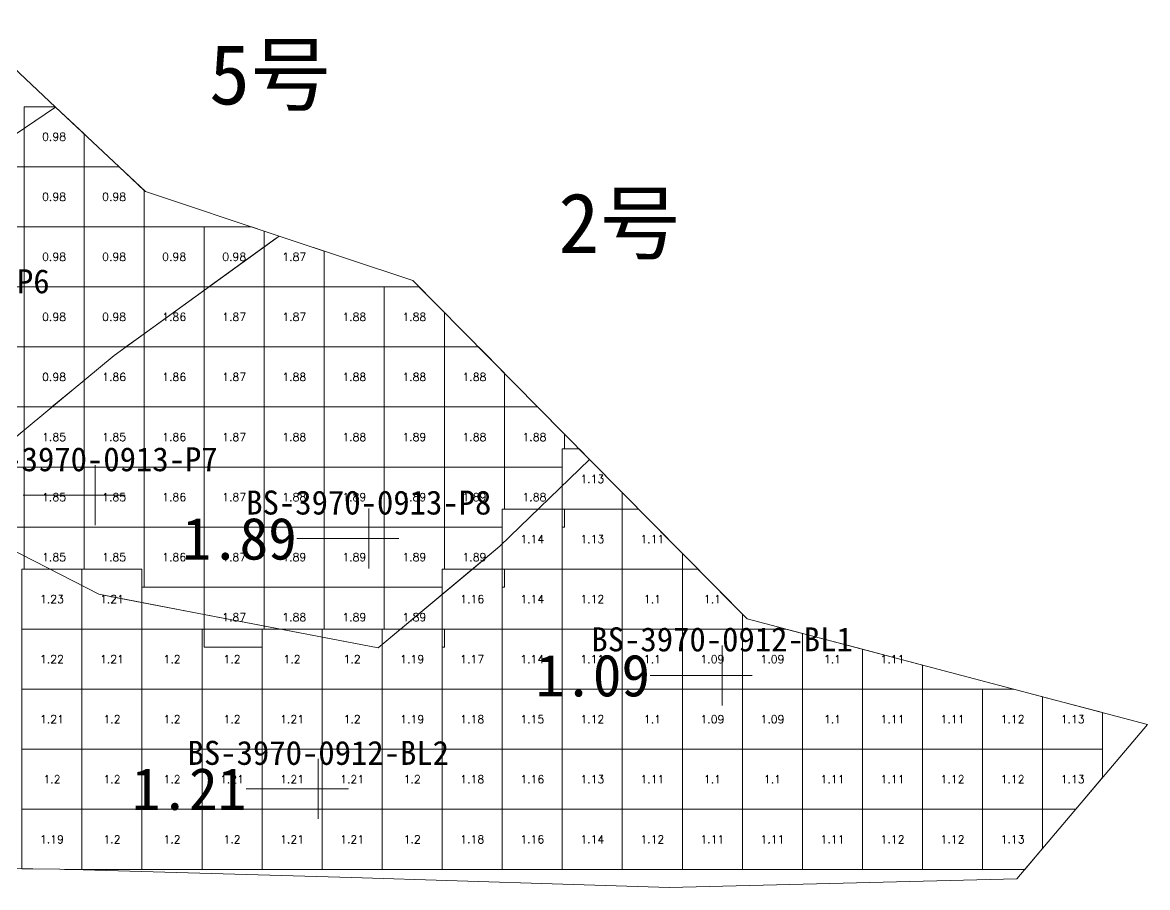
# Model space of a CAD drawing. Header units: inches. Extents: x 469900.4 to 469951.7, y 4349715 to 4349738.6.
# Drawn here: x 469932.95 to 469951.69, y 4349715.66 to 4349730.06 of the extents above; entities that cross this region are included whole.
import ezdxf
from ezdxf.enums import TextEntityAlignment as Align

# ---------------------------------------------------------------- set-up
doc = ezdxf.new("R2010")
doc.units = ezdxf.units.IN
doc.header["$MEASUREMENT"] = 0
for name, color, linetype, lineweight in [('0.500-1.000', 7, 'Continuous', 0), ('1.000-1.500', 7, 'Continuous', 0), ('1.500-3.000', 7, 'Continuous', 0), ('孔口文字', 7, 'Continuous', 0), ('点', 7, 'Continuous', 0), ('爆区方格网', 7, 'Continuous', 0), ('线条', 7, 'Continuous', 0), ('钻孔', 7, 'Continuous', 0)]:
    doc.layers.add(name, color=color, linetype=linetype, lineweight=lineweight)
doc.styles.add('3dmine_textStyle_1', font='txt.shx', dxfattribs={"height": 1, "bigfont": 'gbcbig.shx'})
doc.styles.add('3dmine_textStyle_2', font='宋体.ttf', dxfattribs={"height": 1})
doc.styles.add('3dmine_textStyle_3', font='simsunb.ttf', dxfattribs={"height": 1})

msp = doc.modelspace()

# ---------------------------------------------------------------- hatches: boundary and pattern name
at = {"layer": '钻孔', "linetype": 'Continuous', "lineweight": 0, "true_color": 0xff0000, "extrusion": (0, 1, 0)}
for points in [[(-469935.159, 3959.615), (-469934.159, 3959.615), (-469934.159, 3972.615), (-469935.159, 3972.615)], [(-469939.717, 3959.878), (-469938.717, 3959.878), (-469938.717, 3972.878), (-469939.717, 3972.878)]]:
    msp.add_hatch(color=1, dxfattribs=at).paths.add_polyline_path(points, flags=0)
at = {"layer": '钻孔', "linetype": 'Continuous', "lineweight": 0, "true_color": 0x0000ff, "extrusion": (0, 1, 0)}
for points in [[(-469945.601, 3960.085), (-469944.601, 3960.085), (-469944.601, 3972.085), (-469945.601, 3972.085)], [(-469938.876, 3960.126), (-469937.876, 3960.126), (-469937.876, 3972.126), (-469938.876, 3972.126)]]:
    msp.add_hatch(color=5, dxfattribs=at).paths.add_polyline_path(points, flags=0)

# ---------------------------------------------------------------- linework, layer by layer
at = {"layer": '0.500-1.000', "color": 4, "linetype": 'Continuous', "lineweight": 0, "true_color": 0x00ffff}
msp.add_lwpolyline([(469934.995, 4349727.245), (469937.222, 4349726.504), (469934.476, 4349724.515), (469931.409, 4349721.977), (469928.515, 4349725.272), (469933.498, 4349728.652), (469934.995, 4349727.245)], dxfattribs=at)
at = {"layer": '1.000-1.500', "color": 5, "linetype": 'Continuous', "lineweight": 0, "true_color": 0x0000ff}
for points in [[(469932.001, 4349730.059), (469933.498, 4349728.652), (469930.242, 4349726.444)], [(469931.409, 4349721.977), (469934.22, 4349720.54), (469934.555, 4349720.475), (469938.87, 4349719.645), (469940.469, 4349720.981), (469940.899, 4349721.341), (469942.395, 4349722.782), (469945.018, 4349720.128), (469951.686, 4349718.372), (469949.512, 4349715.803), (469943.724, 4349715.656), (469941.95, 4349715.712), (469938.431, 4349715.822), (469933.569, 4349715.96), (469932.674, 4349715.972)]]:
    msp.add_lwpolyline(points, dxfattribs=at)
at = {"layer": '1.500-3.000', "color": 1, "linetype": 'Continuous', "lineweight": 0, "true_color": 0xff0000}
msp.add_lwpolyline([(469939.448, 4349725.763), (469942.395, 4349722.782), (469940.899, 4349721.341), (469938.87, 4349719.645), (469936.175, 4349720.164), (469934.22, 4349720.54), (469931.409, 4349721.977), (469934.476, 4349724.515), (469937.172, 4349726.468), (469937.222, 4349726.504), (469939.448, 4349725.763)], dxfattribs=at)
at = {"layer": '点', "color": 138, "linetype": 'Continuous', "lineweight": 0, "true_color": 0x004c4c}
for points, elevation in [([(469934.159, 4349721.687), (469934.159, 4349722.687)], 3972.615), ([(469934.659, 4349722.187), (469933.659, 4349722.187)], 3972.615), ([(469938.717, 4349720.966), (469938.717, 4349721.966)], 3972.878), ([(469939.217, 4349721.466), (469938.217, 4349721.466)], 3972.878), ([(469944.601, 4349718.688), (469944.601, 4349719.688)], 3972.085), ([(469945.101, 4349719.188), (469944.101, 4349719.188)], 3972.085), ([(469937.876, 4349716.798), (469937.876, 4349717.798)], 3972.126), ([(469938.376, 4349717.298), (469937.376, 4349717.298)], 3972.126)]:
    msp.add_lwpolyline(points, dxfattribs=dict(at, elevation=elevation))
at = {"layer": '爆区方格网', "color": 4, "linetype": 'Continuous', "lineweight": 0, "true_color": 0x00ffff, "elevation": 3972.304}
for points in [[(469933.498, 4349728.652), (469933.975, 4349728.204), (469933.975, 4349727.657), (469932.975, 4349727.657), (469932.975, 4349728.657), (469933.492, 4349728.657), (469933.498, 4349728.652)], [(469932.975, 4349726.657), (469931.975, 4349726.657), (469931.975, 4349727.657), (469932.975, 4349727.657), (469932.975, 4349726.657)], [(469933.975, 4349726.657), (469932.975, 4349726.657), (469932.975, 4349727.657), (469933.975, 4349727.657), (469933.975, 4349726.657)], [(469934.975, 4349727.264), (469934.975, 4349726.657), (469933.975, 4349726.657), (469933.975, 4349727.657), (469934.557, 4349727.657), (469934.975, 4349727.264)], [(469932.975, 4349725.657), (469931.975, 4349725.657), (469931.975, 4349726.657), (469932.975, 4349726.657), (469932.975, 4349725.657)], [(469933.975, 4349725.657), (469932.975, 4349725.657), (469932.975, 4349726.657), (469933.975, 4349726.657), (469933.975, 4349725.657)], [(469934.975, 4349725.657), (469933.975, 4349725.657), (469933.975, 4349726.657), (469934.975, 4349726.657), (469934.975, 4349725.657)], [(469935.975, 4349725.657), (469934.975, 4349725.657), (469934.975, 4349726.657), (469935.975, 4349726.657), (469935.975, 4349725.657)], [(469936.975, 4349726.586), (469936.975, 4349726.325), (469936.053, 4349725.657), (469935.975, 4349725.657), (469935.975, 4349726.657), (469936.761, 4349726.657), (469936.975, 4349726.586)], [(469932.975, 4349724.657), (469931.975, 4349724.657), (469931.975, 4349725.657), (469932.975, 4349725.657), (469932.975, 4349724.657)], [(469933.975, 4349724.657), (469932.975, 4349724.657), (469932.975, 4349725.657), (469933.975, 4349725.657), (469933.975, 4349724.657)], [(469934.975, 4349724.876), (469934.672, 4349724.657), (469933.975, 4349724.657), (469933.975, 4349725.657), (469934.975, 4349725.657), (469934.975, 4349724.876)], [(469932.975, 4349723.657), (469931.975, 4349723.657), (469931.975, 4349724.657), (469932.975, 4349724.657), (469932.975, 4349723.657)], [(469933.975, 4349724.1), (469933.44, 4349723.657), (469932.975, 4349723.657), (469932.975, 4349724.657), (469933.975, 4349724.657), (469933.975, 4349724.1)], [(469932.975, 4349723.273), (469932.232, 4349722.657), (469931.975, 4349722.657), (469931.975, 4349723.657), (469932.975, 4349723.657), (469932.975, 4349723.273)]]:
    msp.add_lwpolyline(points, dxfattribs=at)
at = {"layer": '爆区方格网', "color": 1, "linetype": 'Continuous', "lineweight": 0, "true_color": 0xff0000, "elevation": 3972.878}
for points in [[(469937.222, 4349726.504), (469937.975, 4349726.253), (469937.975, 4349725.657), (469936.975, 4349725.657), (469936.975, 4349726.325), (469936.975, 4349726.325), (469936.975, 4349726.325), (469936.975, 4349726.586), (469936.975, 4349726.586), (469937.222, 4349726.504)], [(469935.975, 4349724.657), (469934.975, 4349724.657), (469934.975, 4349724.876), (469934.975, 4349724.876), (469934.975, 4349724.876), (469934.975, 4349725.657), (469935.975, 4349725.657), (469935.975, 4349724.657)], [(469936.975, 4349724.657), (469935.975, 4349724.657), (469935.975, 4349725.657), (469936.975, 4349725.657), (469936.975, 4349724.657)], [(469937.975, 4349724.657), (469936.975, 4349724.657), (469936.975, 4349725.657), (469937.975, 4349725.657), (469937.975, 4349724.657)], [(469938.975, 4349724.657), (469937.975, 4349724.657), (469937.975, 4349725.657), (469938.975, 4349725.657), (469938.975, 4349724.657)], [(469939.975, 4349725.23), (469939.975, 4349724.657), (469938.975, 4349724.657), (469938.975, 4349725.657), (469939.552, 4349725.657), (469939.975, 4349725.23)], [(469934.975, 4349723.657), (469933.975, 4349723.657), (469933.975, 4349724.657), (469934.975, 4349724.657), (469934.975, 4349723.657)], [(469935.975, 4349723.657), (469934.975, 4349723.657), (469934.975, 4349724.657), (469935.975, 4349724.657), (469935.975, 4349723.657)], [(469936.975, 4349723.657), (469935.975, 4349723.657), (469935.975, 4349724.657), (469936.975, 4349724.657), (469936.975, 4349723.657)], [(469937.975, 4349723.657), (469936.975, 4349723.657), (469936.975, 4349724.657), (469937.975, 4349724.657), (469937.975, 4349723.657)], [(469938.975, 4349723.657), (469937.975, 4349723.657), (469937.975, 4349724.657), (469938.975, 4349724.657), (469938.975, 4349723.657)], [(469939.975, 4349723.657), (469938.975, 4349723.657), (469938.975, 4349724.657), (469939.975, 4349724.657), (469939.975, 4349723.657)], [(469940.975, 4349724.218), (469940.975, 4349723.657), (469939.975, 4349723.657), (469939.975, 4349724.657), (469940.541, 4349724.657), (469940.975, 4349724.218)], [(469933.975, 4349722.657), (469932.975, 4349722.657), (469932.975, 4349723.273), (469932.975, 4349723.273), (469932.975, 4349723.273), (469932.975, 4349723.657), (469933.975, 4349723.657), (469933.975, 4349722.657)], [(469934.975, 4349722.657), (469933.975, 4349722.657), (469933.975, 4349723.657), (469934.975, 4349723.657), (469934.975, 4349722.657)], [(469935.975, 4349722.657), (469934.975, 4349722.657), (469934.975, 4349723.657), (469935.975, 4349723.657), (469935.975, 4349722.657)], [(469936.975, 4349722.657), (469935.975, 4349722.657), (469935.975, 4349723.657), (469936.975, 4349723.657), (469936.975, 4349722.657)], [(469937.975, 4349722.657), (469936.975, 4349722.657), (469936.975, 4349723.657), (469937.975, 4349723.657), (469937.975, 4349722.657)], [(469938.975, 4349722.657), (469937.975, 4349722.657), (469937.975, 4349723.657), (469938.975, 4349723.657), (469938.975, 4349722.657)], [(469939.975, 4349722.657), (469938.975, 4349722.657), (469938.975, 4349723.657), (469939.975, 4349723.657), (469939.975, 4349722.657)], [(469940.975, 4349722.657), (469939.975, 4349722.657), (469939.975, 4349723.657), (469940.975, 4349723.657), (469940.975, 4349722.657)], [(469941.975, 4349723.206), (469941.975, 4349722.958), (469941.939, 4349722.958), (469941.939, 4349722.657), (469940.975, 4349722.657), (469940.975, 4349723.657), (469941.529, 4349723.657), (469941.975, 4349723.206)], [(469932.975, 4349721.657), (469931.975, 4349721.657), (469931.975, 4349722.657), (469932.975, 4349722.657), (469932.975, 4349721.657)], [(469933.975, 4349721.657), (469932.975, 4349721.657), (469932.975, 4349722.657), (469933.975, 4349722.657), (469933.975, 4349721.657)], [(469934.975, 4349721.657), (469933.975, 4349721.657), (469933.975, 4349722.657), (469934.975, 4349722.657), (469934.975, 4349721.657)], [(469935.975, 4349721.657), (469934.975, 4349721.657), (469934.975, 4349722.657), (469935.975, 4349722.657), (469935.975, 4349721.657)], [(469936.975, 4349721.657), (469935.975, 4349721.657), (469935.975, 4349722.657), (469936.975, 4349722.657), (469936.975, 4349721.657)], [(469937.975, 4349721.657), (469936.975, 4349721.657), (469936.975, 4349722.657), (469937.975, 4349722.657), (469937.975, 4349721.657)], [(469938.975, 4349721.657), (469937.975, 4349721.657), (469937.975, 4349722.657), (469938.975, 4349722.657), (469938.975, 4349721.657)], [(469939.975, 4349721.657), (469938.975, 4349721.657), (469938.975, 4349722.657), (469939.975, 4349722.657), (469939.975, 4349721.657)], [(469940.975, 4349721.958), (469940.939, 4349721.958), (469940.939, 4349721.657), (469939.975, 4349721.657), (469939.975, 4349722.657), (469940.975, 4349722.657), (469940.975, 4349721.958)], [(469941.939, 4349721.958), (469941.975, 4349721.958), (469941.975, 4349721.657), (469941.939, 4349721.657), (469941.939, 4349721.958), (469940.975, 4349721.958), (469940.975, 4349722.657), (469941.939, 4349722.657), (469941.939, 4349721.958)], [(469933.975, 4349720.958), (469932.975, 4349720.958), (469932.975, 4349721.657), (469933.975, 4349721.657), (469933.975, 4349720.958)], [(469934.975, 4349720.657), (469934.939, 4349720.657), (469934.939, 4349720.958), (469933.975, 4349720.958), (469933.975, 4349721.657), (469934.975, 4349721.657), (469934.975, 4349720.657)], [(469935.975, 4349720.657), (469934.975, 4349720.657), (469934.975, 4349721.657), (469935.975, 4349721.657), (469935.975, 4349720.657)], [(469936.975, 4349720.657), (469935.975, 4349720.657), (469935.975, 4349721.657), (469936.975, 4349721.657), (469936.975, 4349720.657)], [(469937.975, 4349720.657), (469936.975, 4349720.657), (469936.975, 4349721.657), (469937.975, 4349721.657), (469937.975, 4349720.657)], [(469938.975, 4349720.657), (469937.975, 4349720.657), (469937.975, 4349721.657), (469938.975, 4349721.657), (469938.975, 4349720.657)], [(469939.975, 4349720.958), (469939.939, 4349720.958), (469939.939, 4349720.657), (469938.975, 4349720.657), (469938.975, 4349721.657), (469939.975, 4349721.657), (469939.975, 4349720.958)], [(469940.939, 4349720.958), (469940.975, 4349720.958), (469940.975, 4349720.657), (469940.939, 4349720.657), (469940.939, 4349720.958), (469939.975, 4349720.958), (469939.975, 4349721.657), (469940.939, 4349721.657), (469940.939, 4349720.958)], [(469936.975, 4349719.958), (469936.939, 4349719.958), (469936.939, 4349719.657), (469935.975, 4349719.657), (469935.975, 4349720.657), (469936.975, 4349720.657), (469936.975, 4349719.958)], [(469937.975, 4349719.958), (469936.975, 4349719.958), (469936.975, 4349720.657), (469937.975, 4349720.657), (469937.975, 4349719.958)], [(469938.975, 4349719.958), (469937.975, 4349719.958), (469937.975, 4349720.657), (469938.975, 4349720.657), (469938.975, 4349719.958)], [(469939.939, 4349719.958), (469939.975, 4349719.958), (469939.975, 4349719.657), (469939.939, 4349719.657), (469939.939, 4349719.958), (469938.975, 4349719.958), (469938.975, 4349720.657), (469939.939, 4349720.657), (469939.939, 4349719.958)]]:
    msp.add_lwpolyline(points, dxfattribs=at)
at = {"layer": '爆区方格网', "color": 5, "linetype": 'Continuous', "lineweight": 0, "true_color": 0x0000ff, "elevation": 3972.167}
for points in [[(469942.395, 4349722.782), (469942.395, 4349722.782), (469942.939, 4349722.231), (469942.939, 4349721.958), (469941.939, 4349721.958), (469941.939, 4349722.958), (469942.22, 4349722.958), (469942.395, 4349722.782)], [(469941.939, 4349720.958), (469940.939, 4349720.958), (469940.939, 4349721.958), (469941.939, 4349721.958), (469941.939, 4349720.958)], [(469942.939, 4349720.958), (469941.939, 4349720.958), (469941.939, 4349721.958), (469942.939, 4349721.958), (469942.939, 4349720.958)], [(469943.939, 4349721.219), (469943.939, 4349720.958), (469942.939, 4349720.958), (469942.939, 4349721.958), (469943.209, 4349721.958), (469943.939, 4349721.219)], [(469933.939, 4349719.958), (469932.939, 4349719.958), (469932.939, 4349720.958), (469933.939, 4349720.958), (469933.939, 4349719.958)], [(469934.939, 4349719.958), (469933.939, 4349719.958), (469933.939, 4349720.958), (469934.939, 4349720.958), (469934.939, 4349719.958)], [(469940.939, 4349719.958), (469939.939, 4349719.958), (469939.939, 4349720.958), (469940.939, 4349720.958), (469940.939, 4349719.958)], [(469941.939, 4349719.958), (469940.939, 4349719.958), (469940.939, 4349720.958), (469941.939, 4349720.958), (469941.939, 4349719.958)], [(469942.939, 4349719.958), (469941.939, 4349719.958), (469941.939, 4349720.958), (469942.939, 4349720.958), (469942.939, 4349719.958)], [(469943.939, 4349719.958), (469942.939, 4349719.958), (469942.939, 4349720.958), (469943.939, 4349720.958), (469943.939, 4349719.958)], [(469944.939, 4349720.208), (469944.939, 4349719.958), (469943.939, 4349719.958), (469943.939, 4349720.958), (469944.197, 4349720.958), (469944.939, 4349720.208)], [(469933.939, 4349718.958), (469932.939, 4349718.958), (469932.939, 4349719.958), (469933.939, 4349719.958), (469933.939, 4349718.958)], [(469934.939, 4349718.958), (469933.939, 4349718.958), (469933.939, 4349719.958), (469934.939, 4349719.958), (469934.939, 4349718.958)], [(469935.939, 4349718.958), (469934.939, 4349718.958), (469934.939, 4349719.958), (469935.939, 4349719.958), (469935.939, 4349718.958)], [(469936.939, 4349718.958), (469935.939, 4349718.958), (469935.939, 4349719.958), (469936.939, 4349719.958), (469936.939, 4349718.958)], [(469937.939, 4349718.958), (469936.939, 4349718.958), (469936.939, 4349719.958), (469937.939, 4349719.958), (469937.939, 4349718.958)], [(469938.939, 4349718.958), (469937.939, 4349718.958), (469937.939, 4349719.958), (469938.939, 4349719.958), (469938.939, 4349718.958)], [(469939.939, 4349718.958), (469938.939, 4349718.958), (469938.939, 4349719.958), (469939.939, 4349719.958), (469939.939, 4349718.958)], [(469940.939, 4349718.958), (469939.939, 4349718.958), (469939.939, 4349719.958), (469940.939, 4349719.958), (469940.939, 4349718.958)], [(469941.939, 4349718.958), (469940.939, 4349718.958), (469940.939, 4349719.958), (469941.939, 4349719.958), (469941.939, 4349718.958)], [(469942.939, 4349718.958), (469941.939, 4349718.958), (469941.939, 4349719.958), (469942.939, 4349719.958), (469942.939, 4349718.958)], [(469943.939, 4349718.958), (469942.939, 4349718.958), (469942.939, 4349719.958), (469943.939, 4349719.958), (469943.939, 4349718.958)], [(469944.939, 4349718.958), (469943.939, 4349718.958), (469943.939, 4349719.958), (469944.939, 4349719.958), (469944.939, 4349718.958)], [(469945.939, 4349719.885), (469945.939, 4349718.958), (469944.939, 4349718.958), (469944.939, 4349719.958), (469945.663, 4349719.958), (469945.939, 4349719.885)], [(469946.939, 4349719.622), (469946.939, 4349718.958), (469945.939, 4349718.958), (469945.939, 4349719.885), (469946.939, 4349719.622)], [(469947.939, 4349719.359), (469947.939, 4349718.958), (469946.939, 4349718.958), (469946.939, 4349719.622), (469947.939, 4349719.359)], [(469933.939, 4349717.958), (469932.939, 4349717.958), (469932.939, 4349718.958), (469933.939, 4349718.958), (469933.939, 4349717.958)], [(469934.939, 4349717.958), (469933.939, 4349717.958), (469933.939, 4349718.958), (469934.939, 4349718.958), (469934.939, 4349717.958)], [(469935.939, 4349717.958), (469934.939, 4349717.958), (469934.939, 4349718.958), (469935.939, 4349718.958), (469935.939, 4349717.958)], [(469936.939, 4349717.958), (469935.939, 4349717.958), (469935.939, 4349718.958), (469936.939, 4349718.958), (469936.939, 4349717.958)], [(469937.939, 4349717.958), (469936.939, 4349717.958), (469936.939, 4349718.958), (469937.939, 4349718.958), (469937.939, 4349717.958)], [(469938.939, 4349717.958), (469937.939, 4349717.958), (469937.939, 4349718.958), (469938.939, 4349718.958), (469938.939, 4349717.958)], [(469939.939, 4349717.958), (469938.939, 4349717.958), (469938.939, 4349718.958), (469939.939, 4349718.958), (469939.939, 4349717.958)], [(469940.939, 4349717.958), (469939.939, 4349717.958), (469939.939, 4349718.958), (469940.939, 4349718.958), (469940.939, 4349717.958)], [(469941.939, 4349717.958), (469940.939, 4349717.958), (469940.939, 4349718.958), (469941.939, 4349718.958), (469941.939, 4349717.958)], [(469942.939, 4349717.958), (469941.939, 4349717.958), (469941.939, 4349718.958), (469942.939, 4349718.958), (469942.939, 4349717.958)], [(469943.939, 4349717.958), (469942.939, 4349717.958), (469942.939, 4349718.958), (469943.939, 4349718.958), (469943.939, 4349717.958)], [(469944.939, 4349717.958), (469943.939, 4349717.958), (469943.939, 4349718.958), (469944.939, 4349718.958), (469944.939, 4349717.958)], [(469945.939, 4349717.958), (469944.939, 4349717.958), (469944.939, 4349718.958), (469945.939, 4349718.958), (469945.939, 4349717.958)], [(469946.939, 4349717.958), (469945.939, 4349717.958), (469945.939, 4349718.958), (469946.939, 4349718.958), (469946.939, 4349717.958)], [(469947.939, 4349717.958), (469946.939, 4349717.958), (469946.939, 4349718.958), (469947.939, 4349718.958), (469947.939, 4349717.958)], [(469948.939, 4349717.958), (469947.939, 4349717.958), (469947.939, 4349718.958), (469948.939, 4349718.958), (469948.939, 4349717.958)], [(469949.939, 4349718.832), (469949.939, 4349717.958), (469948.939, 4349717.958), (469948.939, 4349718.958), (469949.46, 4349718.958), (469949.939, 4349718.832)], [(469950.939, 4349718.569), (469950.939, 4349717.958), (469949.939, 4349717.958), (469949.939, 4349718.832), (469950.939, 4349718.569)], [(469933.939, 4349716.958), (469932.939, 4349716.958), (469932.939, 4349717.958), (469933.939, 4349717.958), (469933.939, 4349716.958)], [(469934.939, 4349716.958), (469933.939, 4349716.958), (469933.939, 4349717.958), (469934.939, 4349717.958), (469934.939, 4349716.958)], [(469935.939, 4349716.958), (469934.939, 4349716.958), (469934.939, 4349717.958), (469935.939, 4349717.958), (469935.939, 4349716.958)], [(469936.939, 4349716.958), (469935.939, 4349716.958), (469935.939, 4349717.958), (469936.939, 4349717.958), (469936.939, 4349716.958)], [(469937.939, 4349716.958), (469936.939, 4349716.958), (469936.939, 4349717.958), (469937.939, 4349717.958), (469937.939, 4349716.958)], [(469938.939, 4349716.958), (469937.939, 4349716.958), (469937.939, 4349717.958), (469938.939, 4349717.958), (469938.939, 4349716.958)], [(469939.939, 4349716.958), (469938.939, 4349716.958), (469938.939, 4349717.958), (469939.939, 4349717.958), (469939.939, 4349716.958)], [(469940.939, 4349716.958), (469939.939, 4349716.958), (469939.939, 4349717.958), (469940.939, 4349717.958), (469940.939, 4349716.958)], [(469941.939, 4349716.958), (469940.939, 4349716.958), (469940.939, 4349717.958), (469941.939, 4349717.958), (469941.939, 4349716.958)], [(469942.939, 4349716.958), (469941.939, 4349716.958), (469941.939, 4349717.958), (469942.939, 4349717.958), (469942.939, 4349716.958)], [(469943.939, 4349716.958), (469942.939, 4349716.958), (469942.939, 4349717.958), (469943.939, 4349717.958), (469943.939, 4349716.958)], [(469944.939, 4349716.958), (469943.939, 4349716.958), (469943.939, 4349717.958), (469944.939, 4349717.958), (469944.939, 4349716.958)], [(469945.939, 4349716.958), (469944.939, 4349716.958), (469944.939, 4349717.958), (469945.939, 4349717.958), (469945.939, 4349716.958)], [(469946.939, 4349716.958), (469945.939, 4349716.958), (469945.939, 4349717.958), (469946.939, 4349717.958), (469946.939, 4349716.958)], [(469947.939, 4349716.958), (469946.939, 4349716.958), (469946.939, 4349717.958), (469947.939, 4349717.958), (469947.939, 4349716.958)], [(469948.939, 4349716.958), (469947.939, 4349716.958), (469947.939, 4349717.958), (469948.939, 4349717.958), (469948.939, 4349716.958)], [(469949.939, 4349716.958), (469948.939, 4349716.958), (469948.939, 4349717.958), (469949.939, 4349717.958), (469949.939, 4349716.958)], [(469950.939, 4349717.489), (469950.49, 4349716.958), (469949.939, 4349716.958), (469949.939, 4349717.958), (469950.939, 4349717.958), (469950.939, 4349717.489)], [(469933.939, 4349715.958), (469933.646, 4349715.958), (469933.569, 4349715.96), (469932.939, 4349715.968), (469932.939, 4349716.958), (469933.939, 4349716.958), (469933.939, 4349715.958)], [(469934.939, 4349715.958), (469933.939, 4349715.958), (469933.939, 4349716.958), (469934.939, 4349716.958), (469934.939, 4349715.958)], [(469935.939, 4349715.958), (469934.939, 4349715.958), (469934.939, 4349716.958), (469935.939, 4349716.958), (469935.939, 4349715.958)], [(469936.939, 4349715.958), (469935.939, 4349715.958), (469935.939, 4349716.958), (469936.939, 4349716.958), (469936.939, 4349715.958)], [(469937.939, 4349715.958), (469936.939, 4349715.958), (469936.939, 4349716.958), (469937.939, 4349716.958), (469937.939, 4349715.958)], [(469938.939, 4349715.958), (469937.939, 4349715.958), (469937.939, 4349716.958), (469938.939, 4349716.958), (469938.939, 4349715.958)], [(469939.939, 4349715.958), (469938.939, 4349715.958), (469938.939, 4349716.958), (469939.939, 4349716.958), (469939.939, 4349715.958)], [(469940.939, 4349715.958), (469939.939, 4349715.958), (469939.939, 4349716.958), (469940.939, 4349716.958), (469940.939, 4349715.958)], [(469941.939, 4349715.958), (469940.939, 4349715.958), (469940.939, 4349716.958), (469941.939, 4349716.958), (469941.939, 4349715.958)], [(469942.939, 4349715.958), (469941.939, 4349715.958), (469941.939, 4349716.958), (469942.939, 4349716.958), (469942.939, 4349715.958)], [(469943.939, 4349715.958), (469942.939, 4349715.958), (469942.939, 4349716.958), (469943.939, 4349716.958), (469943.939, 4349715.958)], [(469944.939, 4349715.958), (469943.939, 4349715.958), (469943.939, 4349716.958), (469944.939, 4349716.958), (469944.939, 4349715.958)], [(469945.939, 4349715.958), (469944.939, 4349715.958), (469944.939, 4349716.958), (469945.939, 4349716.958), (469945.939, 4349715.958)], [(469946.939, 4349715.958), (469945.939, 4349715.958), (469945.939, 4349716.958), (469946.939, 4349716.958), (469946.939, 4349715.958)], [(469947.939, 4349715.958), (469946.939, 4349715.958), (469946.939, 4349716.958), (469947.939, 4349716.958), (469947.939, 4349715.958)], [(469948.939, 4349715.958), (469947.939, 4349715.958), (469947.939, 4349716.958), (469948.939, 4349716.958), (469948.939, 4349715.958)], [(469949.939, 4349716.307), (469949.644, 4349715.958), (469948.939, 4349715.958), (469948.939, 4349716.958), (469949.939, 4349716.958), (469949.939, 4349716.307)]]:
    msp.add_lwpolyline(points, dxfattribs=at)
at = {"layer": '线条', "color": 138, "linetype": 'Continuous', "lineweight": 0, "true_color": 0x004c4c}
for points, elevation in [([(469934.159, 4349722.187), (469934.159, 4349722.187), (469934.159, 4349722.187)], 3972.615), ([(469938.717, 4349721.466), (469938.717, 4349721.466), (469938.717, 4349721.466)], 3972.878), ([(469944.601, 4349719.188), (469944.601, 4349719.188), (469944.601, 4349719.188)], 3972.085), ([(469937.876, 4349717.298), (469937.876, 4349717.298), (469937.876, 4349717.298)], 3972.126)]:
    msp.add_lwpolyline(points, dxfattribs=dict(at, elevation=elevation))
at = {"layer": '钻孔', "color": 1, "linetype": 'Continuous', "lineweight": 0, "true_color": 0xff0000}
for points, elevation in [([(469934.159, 4349722.187), (469932.959, 4349722.187)], 3972.615), ([(469934.159, 4349722.187), (469932.959, 4349722.187)], 3959.615), ([(469938.717, 4349721.466), (469937.517, 4349721.466)], 3972.878), ([(469938.717, 4349721.466), (469937.517, 4349721.466)], 3959.878)]:
    msp.add_lwpolyline(points, dxfattribs=dict(at, elevation=elevation))
at = {"layer": '钻孔', "color": 5, "linetype": 'Continuous', "lineweight": 0, "true_color": 0x0000ff}
for points, elevation in [([(469944.601, 4349719.188), (469943.401, 4349719.188)], 3972.085), ([(469944.601, 4349719.188), (469943.401, 4349719.188)], 3960.085), ([(469937.876, 4349717.298), (469936.676, 4349717.298)], 3972.126), ([(469937.876, 4349717.298), (469936.676, 4349717.298)], 3960.126)]:
    msp.add_lwpolyline(points, dxfattribs=dict(at, elevation=elevation))

# ---------------------------------------------------------------- texts
at = {"color": 7, "linetype": 'Continuous', "lineweight": 0, "style": '3dmine_textStyle_2'}
for s, p in [('5号', (469936.057, 4349728.695, 1986.424)), ('2号', (469941.874, 4349726.22, 1986.424))]:
    msp.add_text(s, height=1, dxfattribs=at).set_placement(p)
at = {"color": 4, "linetype": 'Continuous', "lineweight": 0, "true_color": 0x00ffff, "style": '3dmine_textStyle_1'}
for p in [(469933.475, 4349728.157, 3972.304), (469933.475, 4349727.157, 3972.304), (469934.475, 4349727.157, 3972.304), (469933.475, 4349726.157, 3972.304), (469934.475, 4349726.157, 3972.304), (469935.475, 4349726.157, 3972.304), (469936.475, 4349726.157, 3972.304), (469933.475, 4349725.157, 3972.304), (469934.475, 4349725.157, 3972.304), (469933.475, 4349724.157, 3972.304)]:
    msp.add_text('0.98', height=0.1333, dxfattribs=at).set_placement(p, align=Align.MIDDLE_CENTER)
at = {"color": 1, "linetype": 'Continuous', "lineweight": 0, "true_color": 0xff0000, "style": '3dmine_textStyle_1'}
for s, p in [('1.87', (469937.475, 4349726.157, 3972.878)), ('1.86', (469935.475, 4349725.157, 3972.878)), ('1.87', (469936.475, 4349725.157, 3972.878)), ('1.87', (469937.475, 4349725.157, 3972.878)), ('1.88', (469938.475, 4349725.157, 3972.878)), ('1.88', (469939.475, 4349725.157, 3972.878)), ('1.86', (469934.475, 4349724.157, 3972.878)), ('1.86', (469935.475, 4349724.157, 3972.878)), ('1.87', (469936.475, 4349724.157, 3972.878)), ('1.88', (469937.475, 4349724.157, 3972.878)), ('1.88', (469938.475, 4349724.157, 3972.878)), ('1.88', (469939.475, 4349724.157, 3972.878)), ('1.88', (469940.475, 4349724.157, 3972.878)), ('1.85', (469933.475, 4349723.157, 3972.878)), ('1.85', (469934.475, 4349723.157, 3972.878)), ('1.86', (469935.475, 4349723.157, 3972.878)), ('1.87', (469936.475, 4349723.157, 3972.878)), ('1.88', (469937.475, 4349723.157, 3972.878)), ('1.88', (469938.475, 4349723.157, 3972.878)), ('1.89', (469939.475, 4349723.157, 3972.878)), ('1.88', (469940.475, 4349723.157, 3972.878)), ('1.88', (469941.475, 4349723.157, 3972.878)), ('1.85', (469933.475, 4349722.157, 3972.878)), ('1.85', (469934.475, 4349722.157, 3972.878)), ('1.86', (469935.475, 4349722.157, 3972.878)), ('1.87', (469936.475, 4349722.157, 3972.878)), ('1.88', (469937.475, 4349722.157, 3972.878)), ('1.89', (469938.475, 4349722.157, 3972.878)), ('1.89', (469939.475, 4349722.157, 3972.878)), ('1.89', (469940.475, 4349722.157, 3972.878)), ('1.88', (469941.475, 4349722.157, 3972.878)), ('1.85', (469933.475, 4349721.157, 3972.878)), ('1.85', (469934.475, 4349721.157, 3972.878)), ('1.86', (469935.475, 4349721.157, 3972.878)), ('1.87', (469936.475, 4349721.157, 3972.878)), ('1.89', (469937.475, 4349721.157, 3972.878)), ('1.89', (469938.475, 4349721.157, 3972.878)), ('1.89', (469939.475, 4349721.157, 3972.878)), ('1.89', (469940.475, 4349721.157, 3972.878)), ('1.87', (469936.475, 4349720.157, 3972.878)), ('1.88', (469937.475, 4349720.157, 3972.878)), ('1.89', (469938.475, 4349720.157, 3972.878)), ('1.89', (469939.475, 4349720.157, 3972.878))]:
    msp.add_text(s, height=0.1333, dxfattribs=at).set_placement(p, align=Align.MIDDLE_CENTER)
at = {"color": 5, "linetype": 'Continuous', "lineweight": 0, "true_color": 0x0000ff, "style": '3dmine_textStyle_1'}
for s, p in [('1.13', (469942.439, 4349722.458, 3972.167)), ('1.14', (469941.439, 4349721.458, 3972.167)), ('1.13', (469942.439, 4349721.458, 3972.167)), ('1.11', (469943.439, 4349721.458, 3972.167)), ('1.23', (469933.439, 4349720.458, 3972.167)), ('1.21', (469934.439, 4349720.458, 3972.167)), ('1.16', (469940.439, 4349720.458, 3972.167)), ('1.14', (469941.439, 4349720.458, 3972.167)), ('1.12', (469942.439, 4349720.458, 3972.167)), ('1.1', (469943.439, 4349720.458, 3972.167)), ('1.1', (469944.439, 4349720.458, 3972.167)), ('1.22', (469933.439, 4349719.458, 3972.167)), ('1.21', (469934.439, 4349719.458, 3972.167)), ('1.2', (469935.439, 4349719.458, 3972.167)), ('1.2', (469936.439, 4349719.458, 3972.167)), ('1.2', (469937.439, 4349719.458, 3972.167)), ('1.2', (469938.439, 4349719.458, 3972.167)), ('1.19', (469939.439, 4349719.458, 3972.167)), ('1.17', (469940.439, 4349719.458, 3972.167)), ('1.14', (469941.439, 4349719.458, 3972.167)), ('1.11', (469942.439, 4349719.458, 3972.167)), ('1.1', (469943.439, 4349719.458, 3972.167)), ('1.09', (469944.439, 4349719.458, 3972.167)), ('1.09', (469945.439, 4349719.458, 3972.167)), ('1.1', (469946.439, 4349719.458, 3972.167)), ('1.11', (469947.439, 4349719.458, 3972.167)), ('1.21', (469933.439, 4349718.458, 3972.167)), ('1.2', (469934.439, 4349718.458, 3972.167)), ('1.2', (469935.439, 4349718.458, 3972.167)), ('1.2', (469936.439, 4349718.458, 3972.167)), ('1.21', (469937.439, 4349718.458, 3972.167)), ('1.2', (469938.439, 4349718.458, 3972.167)), ('1.19', (469939.439, 4349718.458, 3972.167)), ('1.18', (469940.439, 4349718.458, 3972.167)), ('1.15', (469941.439, 4349718.458, 3972.167)), ('1.12', (469942.439, 4349718.458, 3972.167)), ('1.1', (469943.439, 4349718.458, 3972.167)), ('1.09', (469944.439, 4349718.458, 3972.167)), ('1.09', (469945.439, 4349718.458, 3972.167)), ('1.1', (469946.439, 4349718.458, 3972.167)), ('1.11', (469947.439, 4349718.458, 3972.167)), ('1.11', (469948.439, 4349718.458, 3972.167)), ('1.12', (469949.439, 4349718.458, 3972.167)), ('1.13', (469950.439, 4349718.458, 3972.167)), ('1.2', (469933.439, 4349717.458, 3972.167)), ('1.2', (469934.439, 4349717.458, 3972.167)), ('1.2', (469935.439, 4349717.458, 3972.167)), ('1.21', (469936.439, 4349717.458, 3972.167)), ('1.21', (469937.439, 4349717.458, 3972.167)), ('1.21', (469938.439, 4349717.458, 3972.167)), ('1.2', (469939.439, 4349717.458, 3972.167)), ('1.18', (469940.439, 4349717.458, 3972.167)), ('1.16', (469941.439, 4349717.458, 3972.167)), ('1.13', (469942.439, 4349717.458, 3972.167)), ('1.11', (469943.439, 4349717.458, 3972.167)), ('1.1', (469944.439, 4349717.458, 3972.167)), ('1.1', (469945.439, 4349717.458, 3972.167)), ('1.11', (469946.439, 4349717.458, 3972.167)), ('1.11', (469947.439, 4349717.458, 3972.167)), ('1.12', (469948.439, 4349717.458, 3972.167)), ('1.12', (469949.439, 4349717.458, 3972.167)), ('1.13', (469950.439, 4349717.458, 3972.167)), ('1.19', (469933.439, 4349716.458, 3972.167)), ('1.2', (469934.439, 4349716.458, 3972.167)), ('1.2', (469935.439, 4349716.458, 3972.167)), ('1.2', (469936.439, 4349716.458, 3972.167)), ('1.21', (469937.439, 4349716.458, 3972.167)), ('1.21', (469938.439, 4349716.458, 3972.167)), ('1.2', (469939.439, 4349716.458, 3972.167)), ('1.18', (469940.439, 4349716.458, 3972.167)), ('1.16', (469941.439, 4349716.458, 3972.167)), ('1.14', (469942.439, 4349716.458, 3972.167)), ('1.12', (469943.439, 4349716.458, 3972.167)), ('1.11', (469944.439, 4349716.458, 3972.167)), ('1.11', (469945.439, 4349716.458, 3972.167)), ('1.11', (469946.439, 4349716.458, 3972.167)), ('1.12', (469947.439, 4349716.458, 3972.167)), ('1.12', (469948.439, 4349716.458, 3972.167)), ('1.13', (469949.439, 4349716.458, 3972.167))]:
    msp.add_text(s, height=0.1333, dxfattribs=at).set_placement(p, align=Align.MIDDLE_CENTER)
at = {"layer": '孔口文字', "color": 138, "linetype": 'Continuous', "lineweight": 0, "true_color": 0x004c4c, "style": '3dmine_textStyle_3'}
for s, p in [('BS-3970-0913-P6', (469931.36, 4349725.55, 3972.304)), ('BS-3970-0913-P7', (469934.159, 4349722.587, 3972.615)), ('BS-3970-0913-P8', (469938.717, 4349721.866, 3972.878)), ('BS-3970-0912-BL1', (469944.601, 4349719.588, 3972.085)), ('BS-3970-0912-BL2', (469937.876, 4349717.698, 3972.126))]:
    msp.add_text(s, height=0.4, dxfattribs=at).set_placement(p, align=Align.CENTER)
at = {"layer": '钻孔', "color": 1, "linetype": 'Continuous', "lineweight": 0, "true_color": 0xff0000, "style": '3dmine_textStyle_3'}
msp.add_text('1.89', height=0.7, dxfattribs=at).set_placement((469937.517, 4349721.466, 3972.878), align=Align.MIDDLE_RIGHT)
at = {"layer": '钻孔', "color": 5, "linetype": 'Continuous', "lineweight": 0, "true_color": 0x0000ff, "style": '3dmine_textStyle_3'}
for s, p in [('1.09', (469943.401, 4349719.188, 3972.085)), ('1.21', (469936.676, 4349717.298, 3972.126))]:
    msp.add_text(s, height=0.7, dxfattribs=at).set_placement(p, align=Align.MIDDLE_RIGHT)

doc.saveas('drawing.dxf')
